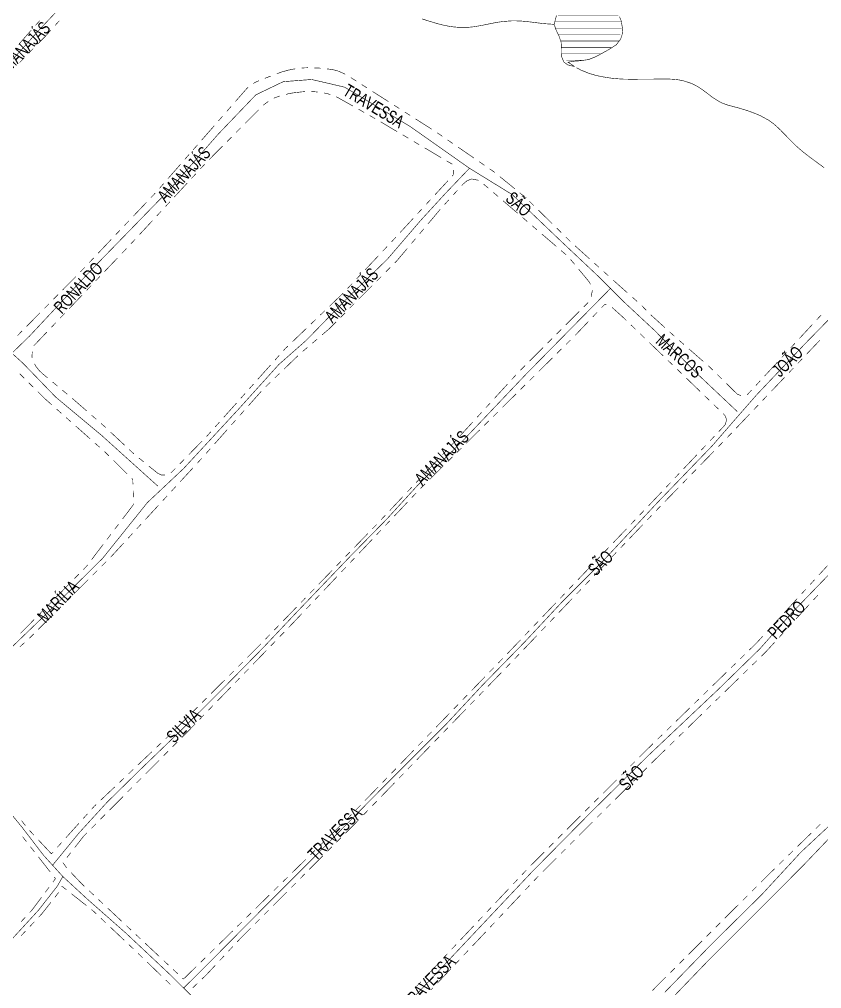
# Model space of a CAD drawing. Extents: x 204296 to 206006, y 4860262 to 4862155.
# Drawn here: x 204778.4 to 205029.4, y 4860893.6 to 4861196.7 of the extents above; entities that cross this region are included whole.
import ezdxf

# ---------------------------------------------------------------- set-up
doc = ezdxf.new("R2010")
doc.units = 0
doc.header["$LTSCALE"] = 1.5
doc.header["$MEASUREMENT"] = 0
doc.linetypes.add('TRACO_25', pattern=[8, 3, -1, 1, -1, 1, -1])
for name, color, linetype in [('HD-CURSO-PERENE', 170, 'CONTINUOUS'), ('HD-HACH-HIDROG', 160, 'CONTINUOUS'), ('HD-LAGOS-PERENE', 170, 'CONTINUOUS'), ('SV-EIXO-RUA-N-PAV', 6, 'CONTINUOUS'), ('SV-RUA-NAO-PAV-S-GUIA-C-GUIA', 7, 'CONTINUOUS'), ('SV-TXT-RUA-N-PAV-S-GUIA-C-GUIA', 7, 'CONTINUOUS')]:
    doc.layers.add(name, color=color, linetype=linetype)
doc.styles.add('ARIAL', font='ARIAL.TTF')

# ---------------------------------------------------------------- blocks, each defined once
blk = doc.blocks.new('*X4')
at = {"layer": 'HD-HACH-HIDROG', "const_width": 0.13}
for points in [[(204955.755113, 4861207.924102), (204961.130431, 4861207.924156)], [(204951.359964, 4861203.923992), (204963.597731, 4861203.924115)], [(204953.355047, 4861205.924044999), (204962.734165, 4861205.924139)], [(204949.567005, 4861201.923942), (204964.284359, 4861201.924089)], [(204946.928539, 4861197.923849), (204965.810386, 4861197.924037999)], [(204947.819384, 4861199.923891), (204964.991341, 4861199.924063)], [(204946.037694, 4861195.923807), (204966.629431, 4861195.924013)], [(204946.183015, 4861193.923776), (204966.79523, 4861193.923982)], [(204947.018028, 4861191.923751), (204966.452152, 4861191.923944999)], [(204947.747515, 4861189.923725), (204966.109073, 4861189.923908999)], [(204947.861743, 4861187.923693), (204963.445907, 4861187.923849)], [(204947.975971, 4861185.923662), (204960.237828, 4861185.923784)], [(204949.471428, 4861183.923644001), (204954.85528, 4861183.923697)]]:
    blk.add_lwpolyline(points, dxfattribs=at)

msp = doc.modelspace()

# ---------------------------------------------------------------- linework, layer by layer
at = {"layer": 'HD-CURSO-PERENE', "const_width": 0.18, "flags": 128}
for points in [[(204945.681692, 4861195.124545), (204942.704179, 4861195.3275), (204941.211417, 4861195.496348), (204939.716698, 4861195.684109), (204938.220557, 4861195.871281), (204936.386306, 4861196.071223999), (204934.888921, 4861196.187105999), (204932.658549, 4861196.236094), (204929.670419, 4861196.012698), (204928.182173, 4861195.798541), (204926.700031, 4861195.535464), (204924.505503, 4861195.086868), (204923.036036, 4861194.78393), (204920.569591, 4861194.369256), (204919.074588, 4861194.220117), (204917.570285, 4861194.156023), (204916.063377, 4861194.176925), (204914.56056, 4861194.282773), (204913.06853, 4861194.473518), (204911.394517, 4861194.789984), (204909.93613, 4861195.141386), (204908.48929, 4861195.542464), (204905.840298, 4861196.357607), (204904.415597, 4861196.832358999)], [(205030.172789, 4861150.293608001), (205027.753474, 4861152.064241), (205026.379973, 4861153.080612999), (205025.179177, 4861153.982752), (205023.991399, 4861154.902826999), (205022.82702, 4861155.85005), (205021.375274, 4861157.127983), (205019.250936, 4861159.238972), (205018.213036, 4861160.324736), (205016.484138, 4861162.091809), (205015.389099, 4861163.126687001), (205014.246459, 4861164.100399), (205012.890646, 4861165.090516999), (205010.265648, 4861166.538326), (205008.88329, 4861167.138142), (205006.238499, 4861168.11525), (205003.371108, 4861168.991912), (205001.268311, 4861169.535464), (204999.81334, 4861169.935706), (204997.766225, 4861170.710463), (204995.239098, 4861172.291824), (204994.03739, 4861173.21276), (204992.090525, 4861174.684316), (204990.839587, 4861175.522076), (204988.82024, 4861176.600926001), (204985.965574, 4861177.519643), (204984.477145, 4861177.788507), (204982.973576, 4861177.949945), (204981.423124, 4861178.02235), (204978.42525, 4861178.011332), (204976.325288, 4861177.990625), (204973.324782, 4861177.981501), (204971.196408, 4861177.960588), (204969.695601, 4861177.948833), (204966.820816, 4861178.005066), (204963.832768, 4861178.259932), (204962.344652, 4861178.463181), (204960.292468, 4861178.82168), (204958.82543, 4861179.145743), (204956.776928, 4861179.727229), (204954.000873, 4861180.849004), (204952.675869, 4861181.570242)]]:
    msp.add_lwpolyline(points, dxfattribs=at)
at = {"layer": 'HD-LAGOS-PERENE', "const_width": 0.18, "flags": 128}
for points in [[(204952.112322, 4861181.923637), (204950.000562, 4861182.432061), (204948.751948, 4861183.307028), (204948.027755, 4861185.016969), (204947.972407, 4861187.97154), (204947.879246, 4861189.509015), (204947.146702, 4861191.648993), (204946.414613, 4861193.020991), (204945.681692, 4861195.124545), (204946.430299, 4861197.927075)], [(204966.135854, 4861197.538399), (204966.699369, 4861196.133108), (204967.134859, 4861193.4941), (204966.975437, 4861191.93996), (204966.498065, 4861190.499144), (204965.10479, 4861188.709218), (204962.537656, 4861187.082811), (204960.027851, 4861185.722683), (204958.687507, 4861185.000158), (204956.450494, 4861184.102231), (204953.583496, 4861183.716587001), (204952.046417, 4861183.608281), (204950.044017, 4861183.282993), (204952.112322, 4861181.923637)]]:
    msp.add_lwpolyline(points, dxfattribs=at)
at = {"layer": 'SV-EIXO-RUA-N-PAV', "const_width": 0.18, "flags": 128}
for points in [[(204776.403057, 4861268.651498), (204780.777472, 4861264.261059999), (204789.076059, 4861256.954488), (204796.330832, 4861250.538951), (204806.871557, 4861240.979521), (204813.677677, 4861233.781680999), (204815.440414, 4861231.529296), (204816.125922, 4861228.640366999), (204814.9018, 4861226.485912), (204812.943204, 4861223.694913), (204805.133303, 4861215.46881), (204794.50792, 4861203.913094), (204784.335404, 4861193.132259999), (204769.94089, 4861177.024114)], [(204821.692593, 4861050.729394999), (204804.213541, 4861066.494815), (204789.819028, 4861078.490243), (204779.537233, 4861089.114765001), (204771.997249, 4861095.969295), (204748.006394, 4861117.561065), (204731.212795, 4861131.955578), (204724.358264, 4861138.467382), (204700.710135, 4861162.115511), (204686.694856, 4861175.918045999), (204679.461092, 4861182.850465001), (204669.179296, 4861194.16044), (204664.168384, 4861199.159101), (204656.841142, 4861206.155868), (204643.817535, 4861219.522202), (204637.200346, 4861226.13939)], [(204705.857993, 4861019.766639), (204719.90282, 4861034.792613), (204739.780957, 4861053.985297), (204755.546377, 4861070.43617), (204767.884531, 4861083.459776999), (204775.424514, 4861091.685213), (204781.593592, 4861097.682926999), (204801.129003, 4861118.589244001), (204826.148038, 4861144.293733), (204840.542551, 4861160.744605), (204852.366616, 4861173.082758999), (204860.934779, 4861177.195478), (204869.845668, 4861177.880930999), (204880.127463, 4861175.481845), (204900.691054, 4861163.143691001), (204919.198285, 4861150.120083001), (204932.564619, 4861141.894647), (204947.644586, 4861127.500134), (204959.297287, 4861116.532885), (204967.179997, 4861108.650176), (204977.119065, 4861099.39656), (204990.999489, 4861085.344773), (205002.994917, 4861074.034798)], [(204919.198285, 4861150.120083001), (204911.658302, 4861142.237374), (204904.118319, 4861134.011937), (204893.493797, 4861121.673783001), (204881.498369, 4861110.021082), (204868.132035, 4861096.312021), (204859.563873, 4861088.772038), (204846.882992, 4861074.720251), (204829.746666, 4861056.21302), (204818.436691, 4861045.588498), (204804.384905, 4861028.109446), (204788.962212, 4861012.858116), (204770.45498, 4860995.036338), (204752.633202, 4860977.557286), (204750.227219, 4860975.04194), (204745.093218, 4860969.674576), (204735.15415, 4860960.078233999), (204719.046004, 4860944.655541), (204703.451947, 4860929.061485), (204689.742887, 4860914.666971), (204676.033827, 4860901.643364)], [(204788.761975, 4860932.179197), (204797.009218, 4860942.247622), (204805.821176, 4860951.879297), (204817.092285, 4860962.945477), (204827.748606, 4860973.191939), (204840.659149, 4860986.000018), (204854.594338, 4861000.140136), (204865.250659, 4861011.411245), (204881.952394, 4861028.830231), (204893.223502, 4861040.30627), (204903.265036, 4861051.269985), (204916.995296, 4861064.795315), (204936.873433, 4861085.698098999), (204949.681512, 4861098.711107), (204963.411772, 4861112.646296)], [(204829.767176, 4860893.777980001), (204835.460317, 4860899.392051), (204854.286944, 4860918.373364), (204870.066497, 4860934.152916), (204892.403785, 4860956.797599), (204912.076994, 4860976.470807), (204923.348103, 4860988.561633), (204936.668504, 4861002.189429), (204948.144542, 4861014.485184), (204961.15755, 4861027.498191), (204977.961749, 4861045.531966001), (204995.175806, 4861063.360811), (205001.938471, 4861071.148122001), (205009.110995, 4861079.345292), (205024.27576, 4861095.329774), (205034.009899, 4861105.268843), (205039.952848, 4861112.031508001)], [(205073.356316, 4861070.123476001), (205058.396481, 4861055.778427999), (205053.888037, 4861050.860126), (205046.305655, 4861042.048168), (205038.518343, 4861031.801705999), (205032.370465, 4861023.809465), (205019.869781, 4861010.898922), (205010.033177, 4860999.832742), (204997.122634, 4860987.229593), (204974.990274, 4860966.326808999), (204957.263894, 4860948.805358), (204938.615332, 4860929.951867), (204904.597076, 4860893.884318), (204881.542535, 4860869.395272), (204868.459529, 4860856.752566)], [(205112.805197, 4861032.621423), (205097.640433, 4861016.739406), (205090.262979, 4861007.722518), (205079.401729, 4860995.631692), (205072.024276, 4860986.819735), (205049.277129, 4860962.023294999), (205042.924322, 4860955.670488), (205034.932081, 4860947.473318), (205022.94372, 4860936.304674), (205010.647965, 4860922.984272), (204995.073341, 4860907.614578), (204980.318435, 4860892.449813)], [(204769.753627, 4860955.568023), (204779.180373, 4860944.091985), (204785.943038, 4860935.280026999), (204788.761975, 4860932.179197), (204791.979642, 4860928.639762999), (204799.673298, 4860921.549767), (204811.764124, 4860910.893446), (204825.084526, 4860898.392762001), (204829.767176, 4860893.777980001), (204839.018531, 4860884.526625)], [(204721.08293, 4860856.894588), (204731.534322, 4860866.731192), (204744.854723, 4860879.026947), (204761.249063, 4860894.191712), (204775.184253, 4860908.126901), (204784.406069, 4860918.168435), (204790.246553, 4860925.648352), (204791.979642, 4860928.639762999)]]:
    msp.add_lwpolyline(points, dxfattribs=at)
at = {"layer": 'SV-RUA-NAO-PAV-S-GUIA-C-GUIA', "linetype": 'TRACO_25', "const_width": 0.18, "flags": 128}
for points in [[(204784.762998, 4861196.282295), (204783.425009, 4861194.79576)], [(204790.881763, 4861196.258959), (204789.544386, 4861194.771873999)], [(204782.089728, 4861193.306819), (204778.132817, 4861188.796514)], [(204786.869632, 4861191.797704), (204786.586213, 4861191.482558999)], [(204788.207009, 4861193.284789), (204786.869632, 4861191.797704)], [(204786.586213, 4861191.482558999), (204784.082103, 4861188.929455)], [(204782.681656, 4861187.501608), (204781.281209, 4861186.073761)], [(204779.880762, 4861184.645912999), (204778.480315, 4861183.218066)], [(204858.924603, 4861179.66903), (204859.864339, 4861180.010929)], [(204859.864339, 4861180.010929), (204860.430493, 4861180.216909)], [(204860.430493, 4861180.216909), (204861.774896, 4861180.598615)], [(204861.774896, 4861180.598615), (204862.305567, 4861180.749283)], [(204862.305567, 4861180.749283), (204863.720491, 4861181.058672)], [(204863.720491, 4861181.058672), (204863.776125, 4861181.070836)], [(204863.776125, 4861181.070836), (204864.706759, 4861181.223371)], [(204866.690737, 4861181.471465), (204866.760441, 4861181.479123)], [(204866.760441, 4861181.479123), (204868.688778, 4861181.556209)], [(204870.687094, 4861181.511326), (204871.686238, 4861181.469973001)], [(204871.686238, 4861181.469973001), (204872.146246, 4861181.450936)], [(204872.146246, 4861181.450936), (204872.683098, 4861181.396562001)], [(204874.672918, 4861181.195028), (204875.117076, 4861181.150043)], [(204875.117076, 4861181.150043), (204875.663358, 4861181.060513)], [(204875.663358, 4861181.060513), (204876.627102, 4861180.902564)], [(204876.627102, 4861180.902564), (204877.620339, 4861180.655936)], [(204877.620339, 4861180.655936), (204878.096918, 4861180.537599)], [(204878.096918, 4861180.537599), (204880.386204, 4861179.510957)], [(204851.563011, 4861176.587843), (204852.071074, 4861176.956432)], [(204852.071074, 4861176.956432), (204853.328976, 4861177.505008999)], [(204855.190329, 4861178.236369), (204856.122241, 4861178.599055001)], [(204856.122241, 4861178.599055001), (204856.235581, 4861178.643165)], [(204856.235581, 4861178.643165), (204857.051735, 4861178.967882)], [(204882.088685, 4861178.465901), (204883.774977, 4861177.390532)], [(204845.941101, 4861170.954812001), (204849.234155, 4861174.717231)], [(204849.234155, 4861174.717231), (204849.668322, 4861175.213281)], [(204849.668322, 4861175.213281), (204849.944161, 4861175.413397)], [(204862.36897, 4861173.376236), (204863.736162, 4861173.642242)], [(204863.736162, 4861173.642242), (204863.846629, 4861173.663733999)], [(204863.846629, 4861173.663733999), (204866.713569, 4861174.007377)], [(204866.713569, 4861174.007377), (204866.817127, 4861174.019789)], [(204866.817127, 4861174.019789), (204867.711893, 4861174.060696)], [(204869.710957, 4861174.059162), (204870.710738, 4861174.038249)], [(204870.710738, 4861174.038249), (204870.908195, 4861174.034123001)], [(204870.908195, 4861174.034123001), (204871.707019, 4861173.957404)], [(204873.686713, 4861173.680674), (204873.933211, 4861173.640026)], [(204873.933211, 4861173.640026), (204874.66136, 4861173.459586)], [(204885.461269, 4861176.315162), (204887.147561, 4861175.239793)], [(204888.833853, 4861174.164423999), (204893.892729, 4861170.938315)], [(204854.741281, 4861169.91603), (204856.261762, 4861171.000698)], [(204857.977519, 4861172.00897), (204858.564327, 4861172.270303)], [(204858.564327, 4861172.270303), (204859.84909, 4861172.709101)], [(204861.781224, 4861173.223885), (204862.36897, 4861173.376236)], [(204874.66136, 4861173.459586), (204875.40395, 4861173.275568)], [(204875.40395, 4861173.275568), (204875.625805, 4861173.198226999)], [(204877.482767, 4861172.463507), (204878.335373, 4861172.053049)], [(204878.335373, 4861172.053049), (204878.335473, 4861172.053149)], [(204878.335373, 4861172.053049), (204882.736255, 4861169.568883999)], [(204843.306658, 4861167.944877), (204844.623879, 4861169.449844999)], [(204849.00771, 4861164.148865), (204853.237939, 4861168.40388)], [(204854.648016, 4861169.822219), (204854.741281, 4861169.91603)], [(204884.477938, 4861168.585756), (204886.219621, 4861167.602629)], [(204895.579021, 4861169.862946), (204897.265313, 4861168.787577)], [(204898.951605, 4861167.712207), (204900.637897, 4861166.636837999)], [(204840.672215, 4861164.934942), (204841.989436, 4861166.43991)], [(204887.961304, 4861166.619501), (204889.702987, 4861165.636374)], [(204891.428867, 4861164.625896), (204896.593486, 4861161.571929)], [(204902.324189, 4861165.561469), (204907.383065, 4861162.335361)], [(204835.403329, 4861158.915072001), (204839.354993, 4861163.429974)], [(204846.187557, 4861161.312187999), (204847.597633, 4861162.730526)], [(204843.367404, 4861158.475511), (204844.77748, 4861159.893848999)], [(204898.315025, 4861160.553939), (204900.036564, 4861159.53595)], [(204901.758104, 4861158.517961), (204903.479643, 4861157.499972)], [(204909.061247, 4861161.247748001), (204910.70917, 4861160.114456)], [(204912.357093, 4861158.981164), (204914.005016, 4861157.847873)], [(204832.768886, 4861155.905136), (204834.086107, 4861157.410104)], [(204837.727098, 4861152.802155999), (204841.957327, 4861157.057172)], [(204905.201183, 4861156.481983), (204910.365801, 4861153.428015)], [(204915.652939, 4861156.714581), (204920.596708, 4861153.314706)], [(204830.134443, 4861152.895201), (204831.451664, 4861154.400169)], [(204912.08734, 4861152.410026), (204913.80888, 4861151.392037001)], [(204824.865556, 4861146.875330999), (204828.817221, 4861151.390234)], [(204834.975717, 4861149.899476999), (204836.334916, 4861151.366644001)], [(204914.141742, 4861149.545867), (204914.18046, 4861148.546616999)], [(204922.244631, 4861152.181415), (204923.892554, 4861151.048123)], [(204925.540477, 4861149.914832), (204926.364438, 4861149.348186)], [(204926.364438, 4861149.348186), (204926.826289, 4861149.030567)], [(204832.257319, 4861146.965144), (204833.616518, 4861148.432311)], [(204913.91547, 4861147.792415), (204913.811125, 4861147.679388)], [(204914.194955, 4861148.172529), (204913.91547, 4861147.792415)], [(204914.18046, 4861148.546616999), (204914.194955, 4861148.172529)], [(204918.394521, 4861146.178034999), (204919.123202, 4861146.482551)], [(204919.123202, 4861146.482551), (204919.832481, 4861146.778961)], [(204919.832481, 4861146.778961), (204922.024481, 4861146.362148)], [(204926.826289, 4861149.030567), (204927.167495, 4861148.753589)], [(204928.720282, 4861147.493092), (204933.378645, 4861143.711604)], [(204822.231113, 4861143.865396), (204823.548335, 4861145.370363)], [(204826.820522, 4861141.096478), (204830.898119, 4861145.497978)], [(204912.454478, 4861146.209861), (204908.384536, 4861141.801282)], [(204914.078266, 4861141.7281), (204915.420809, 4861143.210523)], [(204916.763352, 4861144.692946), (204917.202372, 4861145.177708)], [(204917.202372, 4861145.177708), (204918.23346, 4861146.042889)], [(204918.23346, 4861146.042889), (204918.394521, 4861146.178034999)], [(204923.611641, 4861145.177480999), (204925.130583, 4861143.876398)], [(204819.525973, 4861140.919947), (204820.903816, 4861142.369619001)], [(204907.027888, 4861140.331755999), (204905.671241, 4861138.862229)], [(204911.39318, 4861138.763254), (204912.735723, 4861140.245677)], [(204926.649525, 4861142.575316001), (204928.168467, 4861141.274234)], [(204934.931433, 4861142.451108), (204936.484221, 4861141.190612)], [(204814.014601, 4861135.121258999), (204818.14813, 4861139.470275)], [(204824.102123, 4861138.162145), (204825.461323, 4861139.629311)], [(204904.314594, 4861137.392703), (204902.957946, 4861135.923176)], [(204906.190091, 4861132.687479001), (204910.059781, 4861137.272836)], [(204929.687409, 4861139.973151), (204934.244235, 4861136.069904)], [(204937.931948, 4861139.812469999), (204939.359349, 4861138.411569)], [(204821.383725, 4861135.227812001), (204822.742924, 4861136.694978)], [(204901.601299, 4861134.45365), (204897.531357, 4861130.04507)], [(204935.763177, 4861134.768822), (204937.282119, 4861133.46774)], [(204940.786751, 4861137.010668), (204945.068957, 4861132.807964)], [(204811.258915, 4861132.221915), (204812.636758, 4861133.671587001)], [(204815.946928, 4861129.359146), (204820.024526, 4861133.760644999)], [(204903.610297, 4861129.630574), (204904.900194, 4861131.159027)], [(204938.801061, 4861132.166657), (204940.320003, 4861130.865575)], [(204946.496358, 4861131.407063), (204947.92376, 4861130.006162)], [(204808.503229, 4861129.322571), (204809.881072, 4861130.772243)], [(204896.17471, 4861128.575544001), (204895.496386, 4861127.840781)], [(204901.030503, 4861126.57367), (204902.3204, 4861128.102122)], [(204941.838945, 4861129.564493), (204946.395771, 4861125.661246)], [(204949.351162, 4861128.605261), (204950.778564, 4861127.20436)], [(204802.991857, 4861123.523883999), (204807.125386, 4861127.872899)], [(204813.22853, 4861126.424813), (204814.587729, 4861127.891979001)], [(204893.444435, 4861125.652343), (204892.071467, 4861124.198054)], [(204894.872792, 4861127.165301), (204894.817404, 4861127.106632)], [(204895.496386, 4861127.840781), (204894.872792, 4861127.165301)], [(204896.440666, 4861121.134981), (204899.740607, 4861125.045218)], [(204952.254752, 4861125.855385), (204956.716065, 4861121.843317)], [(204800.236171, 4861120.62454), (204801.614014, 4861122.074212001)], [(204804.94768, 4861117.739933999), (204809.088976, 4861122.081555001)], [(204810.469408, 4861123.528762001), (204811.84984, 4861124.975969)], [(204890.698498, 4861122.743764), (204886.579592, 4861118.380897)], [(204947.914713, 4861124.360164), (204949.433655, 4861123.059080999)], [(204797.480485, 4861117.725196), (204798.858328, 4861119.174868)], [(204892.995438, 4861117.674052), (204894.406432, 4861119.091476999)], [(204895.817427, 4861120.508901999), (204896.440666, 4861121.134981)], [(204950.822296, 4861121.629868), (204952.097692, 4861120.089295)], [(204958.203169, 4861120.505961), (204959.690273, 4861119.168605001)], [(204795.387931, 4861115.575701999), (204795.992963, 4861116.186985)], [(204795.992963, 4861116.186985), (204796.091394, 4861116.286433999)], [(204802.877032, 4861115.569124), (204803.37399, 4861116.090121)], [(204803.37399, 4861116.090121), (204803.567248, 4861116.292728)], [(204885.206623, 4861116.926608), (204883.833655, 4861115.472318)], [(204890.283325, 4861114.949579), (204891.584443, 4861116.256627)], [(204953.373088, 4861118.548722), (204956.561578, 4861114.697290001)], [(204961.177377, 4861117.831249), (204962.664481, 4861116.493893)], [(204791.870617, 4861112.022042), (204795.387931, 4861115.575701999)], [(204799.425952, 4861111.951107), (204800.806384, 4861113.398314)], [(204802.186816, 4861114.845521), (204802.877032, 4861115.569124)], [(204882.460686, 4861114.018029), (204881.087718, 4861112.56374)], [(204884.529469, 4861109.169501), (204888.762453, 4861113.421777)], [(204890.173448, 4861114.839202), (204890.283325, 4861114.949579)], [(204956.561578, 4861114.697290001), (204956.599786, 4861114.651138)], [(204956.599786, 4861114.651138), (204957.058816, 4861113.830741)], [(204964.151585, 4861115.156537), (204964.895137, 4861114.487859)], [(204964.895137, 4861114.487859), (204965.399258, 4861114.034502)], [(204965.399258, 4861114.034502), (204965.467868, 4861113.962905)], [(204965.467868, 4861113.962905), (204968.627845, 4861111.161659)], [(204789.056765, 4861109.179114), (204790.463691, 4861110.600578)], [(204793.904225, 4861106.162279001), (204798.045521, 4861110.5039)], [(204879.605425, 4861110.993651), (204875.38691, 4861106.954039)], [(204879.714749, 4861111.10945), (204879.605425, 4861110.993651)], [(204957.6243, 4861111.814758999), (204957.289896, 4861109.960172)], [(204957.602856, 4861111.928257), (204957.6243, 4861111.814758999)], [(204786.242914, 4861106.336186), (204787.649839, 4861107.75765)], [(204881.707479, 4861106.334651), (204883.118474, 4861107.752076)], [(204955.96228, 4861107.756612999), (204954.974196, 4861106.770039)], [(204956.359017, 4861108.211652), (204955.96228, 4861107.756612999)], [(204960.534638, 4861106.535073), (204961.224653, 4861107.258868)], [(204961.224653, 4861107.258868), (204961.412392, 4861107.455797)], [(204961.412392, 4861107.455797), (204962.139092, 4861107.413658001)], [(204970.124455, 4861109.834949), (204971.621065, 4861108.508239)], [(204973.106668, 4861107.170137), (204974.484167, 4861105.720137999)], [(204780.61521, 4861100.650330001), (204784.835988, 4861104.914722)], [(204791.143361, 4861103.267865), (204792.523793, 4861104.715072)], [(204873.942398, 4861105.570787), (204872.497887, 4861104.187535)], [(204878.88549, 4861103.499801001), (204880.296485, 4861104.917226)], [(204953.558902, 4861105.356908), (204949.313017, 4861101.117513)], [(204957.774577, 4861103.639894), (204959.154607, 4861105.087483)], [(204963.845409, 4861106.58243), (204966.819303, 4861103.907368)], [(204966.819303, 4861103.907368), (204967.043898, 4861103.705341)], [(204975.902422, 4861104.311899), (204980.351636, 4861100.286419)], [(205027.852088, 4861102.740744), (205029.211758, 4861104.207474)], [(204788.382497, 4861100.373451999), (204789.762929, 4861101.820658999)], [(204871.053375, 4861102.804283001), (204869.608863, 4861101.421032)], [(204875.369419, 4861099.967707), (204877.474495, 4861102.082376)], [(204952.257514, 4861097.852744999), (204956.394546, 4861102.192304)], [(204967.043898, 4861103.705341), (204968.269205, 4861102.529958)], [(204969.712516, 4861101.145454), (204971.155828, 4861099.76095)], [(205022.413409, 4861096.873822), (205026.492419, 4861101.274013)], [(204777.801359, 4861097.807402), (204779.208284, 4861099.228866001)], [(204782.86077, 4861094.584624), (204787.002066, 4861098.926244999)], [(204868.164351, 4861100.03778), (204863.830815, 4861095.888024)], [(204873.076252, 4861098.008438), (204875.357116, 4861099.957196)], [(204875.357116, 4861099.957196), (204875.369419, 4861099.967707)], [(204947.897723, 4861099.704380999), (204946.482428, 4861098.29125)], [(204952.254362, 4861097.849626), (204952.257514, 4861097.852744999)], [(204972.599139, 4861098.376445), (204974.04245, 4861096.991941)], [(204981.834708, 4861098.944592), (204982.576244, 4861098.273679)], [(204982.576244, 4861098.273679), (204983.123711, 4861097.778351001)], [(204983.123711, 4861097.778351001), (204983.320781, 4861097.606141)], [(204870.035099, 4861095.410094), (204871.555675, 4861096.709266)], [(204945.067133, 4861096.878118), (204943.651839, 4861095.464987)], [(204949.411239, 4861095.035971), (204950.832801, 4861096.442799)], [(204975.485762, 4861095.607436), (204979.815695, 4861091.453923)], [(204984.826791, 4861096.290111), (204986.332801, 4861094.974080999)], [(205019.69407, 4861093.940361), (205021.053739, 4861095.407091999)], [(205028.834523, 4861096.353547), (205024.698448, 4861092.006952)], [(204782.315562, 4861091.007278), (204782.407642, 4861092.77589)], [(204861.531014, 4861093.685755), (204860.986722, 4861093.078063)], [(204861.664048, 4861093.813147), (204861.531014, 4861093.685755)], [(204862.386304, 4861094.504773), (204861.664048, 4861093.813147)], [(204866.993946, 4861092.811751001), (204868.514522, 4861094.110923001)], [(204942.236544, 4861094.051855001), (204937.99066, 4861089.81246)], [(204946.568116, 4861092.222317), (204947.989678, 4861093.629144)], [(204987.838811, 4861093.658051999), (204992.35684, 4861089.709962)], [(205016.97473, 4861091.0069), (205018.3344, 4861092.473631)], [(204782.386473, 4861090.789542), (204782.315562, 4861091.007278)], [(204783.553065, 4861088.173375), (204783.127865, 4861088.940953)], [(204859.652359, 4861091.588273), (204858.317995, 4861090.098483)], [(204861.181617, 4861087.317372), (204865.504965, 4861091.47774)], [(204940.881871, 4861086.595007), (204945.146555, 4861090.815489)], [(204981.259007, 4861090.069419), (204982.702318, 4861088.684914)], [(205011.536051, 4861085.139979), (205015.61506, 4861089.54017)], [(205023.319756, 4861090.558088), (205021.941065, 4861089.109223001)], [(204778.466648, 4861085.889092), (204779.885308, 4861084.479339)], [(204783.628559, 4861088.076877), (204783.553065, 4861088.173375)], [(204784.529279, 4861086.925562), (204783.628559, 4861088.076877)], [(204784.918057, 4861086.553374), (204784.529279, 4861086.925562)], [(204785.641984, 4861085.86034), (204784.918057, 4861086.553374)], [(204786.410634, 4861085.224086), (204785.641984, 4861085.86034)], [(204856.983632, 4861088.608693), (204852.980543, 4861084.139322001)], [(204858.299384, 4861084.543794001), (204859.740501, 4861085.930583)], [(204936.575365, 4861088.399329), (204935.160071, 4861086.986197)], [(204984.145629, 4861087.30041), (204984.867285, 4861086.608158)], [(204984.867285, 4861086.608158), (204985.47, 4861086.03)], [(204985.47, 4861086.03), (204985.588581, 4861085.915532)], [(204993.86285, 4861088.393932), (204994.355507, 4861087.963423001)], [(204994.355507, 4861087.963423001), (204995.31554, 4861087.02036)], [(205020.562373, 4861087.660358001), (205019.183681, 4861086.211493)], [(204781.303967, 4861083.069585), (204782.722627, 4861081.659832)], [(204787.180965, 4861084.58644), (204786.410634, 4861085.224086)], [(204790.262286, 4861082.03586), (204788.721625, 4861083.31115)], [(204851.646179, 4861082.649532), (204850.311816, 4861081.159742)], [(204855.417152, 4861081.770215), (204856.858268, 4861083.157004)], [(204931.072824, 4861082.594733), (204927.016669, 4861078.173466001)], [(204933.776927, 4861085.542245), (204932.424876, 4861084.068489)], [(204938.038748, 4861083.781353), (204939.460309, 4861085.188180001)], [(204987.027526, 4861084.52649), (204991.344363, 4861080.359366001)], [(204996.742307, 4861085.618813), (204998.169074, 4861084.217265001)], [(204999.595842, 4861082.815718), (205002.449376, 4861080.012623)], [(205008.816711, 4861082.206518), (205010.176381, 4861083.673248)], [(205017.804989, 4861084.762629), (205013.668914, 4861080.416034)], [(204784.141287, 4861080.250079), (204785.559947, 4861078.840326)], [(204793.343607, 4861079.485279), (204791.802946, 4861080.76057)], [(204848.977453, 4861079.669952), (204847.64309, 4861078.180161)], [(204850.037761, 4861075.852936), (204854.023753, 4861080.337561)], [(204935.195625, 4861080.967698), (204936.617186, 4861082.374526001)], [(205002.449376, 4861080.012623), (205003.022649, 4861079.449484)], [(205006.335504, 4861079.52994), (205007.457042, 4861080.739788)], [(204785.559947, 4861078.840326), (204786.253464, 4861078.151163)], [(204786.253464, 4861078.151163), (204788.516257, 4861076.147661)], [(204799.406041, 4861074.266047), (204794.879587, 4861078.204473999)], [(204846.308727, 4861076.690371), (204842.305637, 4861072.221001)], [(204925.664618, 4861076.69971), (204924.312566, 4861075.225954)], [(204929.509379, 4861075.340389), (204933.774064, 4861079.560870999)], [(204992.783308, 4861078.970323999), (204994.222254, 4861077.581283)], [(205003.022649, 4861079.449484), (205004.144287, 4861079.03318)], [(205006.065109, 4861079.312076), (205006.096333, 4861079.320432)], [(205006.096333, 4861079.320432), (205006.335504, 4861079.52994)], [(205012.290223, 4861078.967169), (205010.911531, 4861077.518305)], [(204790.013659, 4861074.821844), (204791.51106, 4861073.496028)], [(204847.380433, 4861072.863186), (204848.709097, 4861074.358061)], [(204922.960514, 4861073.752198), (204921.608463, 4861072.278442)], [(204926.666256, 4861072.526734), (204928.087818, 4861073.933562)], [(204995.661199, 4861076.192242), (204997.100145, 4861074.8032)], [(205009.532839, 4861076.06944), (205008.154147, 4861074.620575)], [(204793.008462, 4861072.170212001), (204794.505863, 4861070.844396)], [(204802.423677, 4861071.640428), (204800.914859, 4861072.953237)], [(204840.971274, 4861070.73121), (204839.636911, 4861069.24142)], [(204844.723104, 4861069.873436), (204846.051769, 4861071.368311)], [(204920.256411, 4861070.804686), (204916.200256, 4861066.383419001)], [(204923.823134, 4861069.71308), (204925.244695, 4861071.119907)], [(204998.53909, 4861073.414159), (204999.13002, 4861072.843723)], [(204999.13002, 4861072.843723), (204999.498202, 4861071.913969)], [(204999.6825, 4861071.448571), (204999.223547, 4861070.021098)], [(204999.498202, 4861071.913969), (204999.6825, 4861071.448571)], [(205006.775456, 4861073.171709999), (205002.639381, 4861068.825116)], [(204796.001255, 4861069.516313), (204800.487166, 4861065.531768)], [(204805.07672, 4861069.332039), (204803.932495, 4861070.327619)], [(204805.429812, 4861069.002056), (204805.07672, 4861069.332039)], [(204811.274702, 4861063.539707), (204806.891034, 4861067.636469)], [(204838.302547, 4861067.751630001), (204837.635366, 4861067.006735)], [(204839.408448, 4861063.893935), (204843.39444, 4861068.378561)], [(204918.136888, 4861064.08577), (204922.401572, 4861068.306252)], [(204998.784745, 4861069.439965), (204997.223616, 4861067.791237)], [(204999.21688, 4861070.000362), (204998.784745, 4861069.439965)], [(204999.223547, 4861070.021098), (204999.21688, 4861070.000362)], [(204835.562131, 4861064.839109), (204831.369609, 4861060.546935)], [(204837.148776, 4861066.463467), (204836.959638, 4861066.269834)], [(204837.635366, 4861067.006735), (204837.148776, 4861066.463467)], [(204914.494774, 4861064.524418), (204913.480783, 4861063.450209999)], [(204914.848205, 4861064.909663), (204914.494774, 4861064.524418)], [(204995.848509, 4861066.338969001), (204994.473403, 4861064.886701999)], [(204998.474227, 4861064.506516), (204997.078735, 4861063.073826)], [(205000.889466, 4861066.986133999), (204999.86972, 4861065.939205999)], [(205001.260689, 4861067.376251), (205000.889466, 4861066.986133999)], [(204801.98247, 4861064.203586), (204803.477773, 4861062.875404)], [(204804.973077, 4861061.547222001), (204805.338583, 4861061.222566999)], [(204814.197147, 4861060.808532), (204812.735924, 4861062.174119)], [(204836.751119, 4861060.904185), (204838.079784, 4861062.39906)], [(204912.107922, 4861061.995819001), (204910.735061, 4861060.541429)], [(204915.293765, 4861061.272116001), (204916.715326, 4861062.678943)], [(204995.683242, 4861061.641136), (204991.496765, 4861057.343066)], [(204993.098296, 4861063.434433999), (204991.723189, 4861061.982166001)], [(204805.338583, 4861061.222566999), (204806.413603, 4861060.160569)], [(204807.836407, 4861058.754998), (204812.10482, 4861054.538287001)], [(204817.298021, 4861058.282262), (204815.744516, 4861059.541873001)], [(204829.972102, 4861059.11621), (204828.574594, 4861057.685485)], [(204834.07315, 4861057.933119999), (204834.750998, 4861058.668323)], [(204834.750998, 4861058.668323), (204835.10834, 4861059.0559)], [(204835.10834, 4861059.0559), (204835.422455, 4861059.40931)], [(204909.3622, 4861059.087038), (204905.243616, 4861054.723866001)], [(204912.450642, 4861058.458461), (204913.872204, 4861059.865289)], [(204990.348082, 4861060.529899), (204986.222762, 4861056.173095)], [(204821.707139, 4861054.707266999), (204818.851527, 4861057.022651)], [(204826.478333, 4861055.539398001), (204825.859171, 4861054.905519)], [(204827.177087, 4861056.25476), (204826.478333, 4861055.539398001)], [(204828.650369, 4861052.051502), (204832.717455, 4861056.462716)], [(204906.764396, 4861052.831152), (204911.029081, 4861057.051634)], [(204990.101272, 4861055.910376), (204988.70578, 4861054.477686)], [(204813.527624, 4861053.132716999), (204813.855497, 4861052.808816001)], [(204813.855497, 4861052.808816001), (204813.906994, 4861051.27056)], [(204822.000545, 4861054.570649), (204821.707139, 4861054.707266999)], [(204822.798481, 4861054.199108999), (204822.000545, 4861054.570649)], [(204822.918284, 4861054.198507), (204822.798481, 4861054.199108999)], [(204823.918271, 4861054.193324), (204822.918284, 4861054.198507)], [(204825.859171, 4861054.905519), (204825.757864, 4861054.853451001)], [(204903.870755, 4861053.269475), (204902.497894, 4861051.815084999)], [(204984.847655, 4861054.720828), (204983.472549, 4861053.26856)], [(204987.310287, 4861053.044996), (204985.914795, 4861051.612306)], [(204813.973911, 4861049.27168), (204814.040829, 4861047.272799)], [(204825.938978, 4861049.110692), (204827.294673, 4861050.581097)], [(204901.125033, 4861050.360694), (204899.752171, 4861048.906303)], [(204903.921273, 4861050.017497), (204905.342835, 4861051.424325)], [(204984.519302, 4861050.179616001), (204980.332825, 4861045.881546)], [(204982.097442, 4861051.816292), (204980.722335, 4861050.364025)], [(204823.227587, 4861046.169883), (204824.583282, 4861047.640288)], [(204898.37931, 4861047.451913), (204894.260727, 4861043.088741001)], [(204901.151341, 4861047.132208), (204902.527312, 4861048.583656)], [(204976.915856, 4861046.343954), (204975.214039, 4861044.562438)], [(204977.284568, 4861046.733356), (204976.915856, 4861046.343954)], [(204979.347228, 4861048.911757), (204977.284568, 4861046.733356)], [(204814.116927, 4861044.99969), (204810.648803, 4861040.443946)], [(204814.107746, 4861045.273919), (204814.116927, 4861044.99969)], [(204817.804805, 4861040.288264), (204821.871891, 4861044.699477999)], [(204895.647457, 4861041.326412001), (204899.77537, 4861045.680759)], [(204978.909797, 4861044.420587), (204977.555562, 4861043.00293)], [(204978.937332, 4861044.448856), (204978.909797, 4861044.420587)], [(204892.887866, 4861041.63435), (204891.515004, 4861040.179959)], [(204971.069557, 4861040.223859), (204969.688062, 4861038.777666001)], [(204973.832545, 4861043.116245), (204972.451051, 4861041.670051999)], [(204976.174067, 4861041.556737), (204974.792573, 4861040.110544)], [(204809.437362, 4861038.852591), (204808.225921, 4861037.261236)], [(204815.093414, 4861037.347455001), (204816.449109, 4861038.81786)], [(204890.141073, 4861038.726592), (204888.748944, 4861037.290634)], [(204892.895515, 4861038.423515), (204894.271486, 4861039.874962999)], [(204968.306568, 4861037.331474), (204964.162085, 4861032.992895)], [(204973.411079, 4861038.664351), (204969.266596, 4861034.325773001)], [(204807.01448, 4861035.669881), (204805.803038, 4861034.078526)], [(204812.382023, 4861034.406646), (204813.737719, 4861035.877051)], [(205111.698658, 4861034.245656), (205114.85346, 4861032.141729), (205101.867753, 4861017.230723999), (205076.296491, 4860987.458579), (205051.170776, 4860960.939973), (205023.447225, 4860931.91972), (204993.174129, 4860901.599181), (204963.402181, 4860870.677711), (204943.52014, 4860850.563991), (204912.897065, 4860820.093446), (204888.619365, 4860795.276397), (204861.892031, 4860769.259130999), (204846.257664, 4860752.397137), (204839.66584, 4860744.190816), (204853.344609, 4860729.567451), (204876.840368, 4860706.980233001), (204896.89, 4860728.49), (204961.57, 4860797.57), (205016.45, 4860854.05), (205065.64, 4860903.94), (205108.02, 4860946.72), (205111.630332, 4860943.090623001)], [(204887.356814, 4861035.854677), (204883.180425, 4861031.546802999)], [(204890.143573, 4861035.520617), (204891.519544, 4861036.972066)], [(204804.591597, 4861032.487171), (204800.957274, 4861027.713106)], [(204806.959241, 4861028.525026999), (204811.026328, 4861032.936241)], [(204884.639689, 4861029.714822), (204888.767602, 4861034.069168)], [(204962.780591, 4861031.546701999), (204961.399097, 4861030.10051)], [(204967.885102, 4861032.87958), (204966.503608, 4861031.433387)], [(204881.788295, 4861030.110845), (204880.396166, 4861028.674887001)], [(204881.887747, 4861026.811923999), (204883.263718, 4861028.263373001)], [(204960.017602, 4861028.654317), (204958.636108, 4861027.208124)], [(204965.122113, 4861029.987195), (204963.740619, 4861028.541002)], [(204799.336726, 4861025.584347), (204798.407001, 4861024.640862)], [(204799.745833, 4861026.121751999), (204799.336726, 4861025.584347)], [(204804.134651, 4861025.693157), (204805.552001, 4861027.104228)], [(204879.004036, 4861027.238929), (204877.611907, 4861025.802971)], [(204879.135804, 4861023.909026001), (204880.511775, 4861025.360475)], [(204957.254614, 4861025.761930999), (204953.110131, 4861021.423353)], [(204962.359125, 4861027.094808999), (204958.214642, 4861022.756231)], [(205028.509749, 4861022.911028), (205031.214263, 4861025.858163)], [(204797.003214, 4861023.216299), (204795.599427, 4861021.791735)], [(204801.299953, 4861022.871016), (204802.717302, 4861024.282086)], [(204876.219777, 4861024.367013), (204872.043388, 4861020.059139)], [(204873.63192, 4861018.103231), (204877.759833, 4861022.457578)], [(204794.19564, 4861020.367171), (204789.984278, 4861016.09348)], [(204795.630555, 4861017.226732), (204799.882603, 4861021.459945)], [(204951.728637, 4861019.97716), (204950.347142, 4861018.530967)], [(204956.833148, 4861021.310037999), (204955.451653, 4861019.863845)], [(205025.805235, 4861019.963893), (205027.157492, 4861021.43746)], [(204870.651259, 4861018.623182), (204869.259129, 4861017.187224)], [(204870.879978, 4861015.200333999), (204872.255949, 4861016.651782)], [(204948.965648, 4861017.084775), (204947.584154, 4861015.638582)], [(204954.070159, 4861018.417652), (204952.688665, 4861016.97146)], [(205023.100721, 4861017.016758), (205024.452978, 4861018.490325)], [(205028.197414, 4861016.623373), (205026.845157, 4861015.149805)], [(204788.580491, 4861014.668916999), (204787.176704, 4861013.244353)], [(204789.961158, 4861011.582448999), (204791.378507, 4861012.99352)], [(204792.795857, 4861014.404591001), (204794.213206, 4861015.815662)], [(204867.866999, 4861015.751266001), (204866.47487, 4861014.315308)], [(204868.128036, 4861012.297436), (204869.504007, 4861013.748885)], [(204946.20266, 4861014.192389), (204942.058177, 4861009.853811)], [(204951.307171, 4861015.525266999), (204947.162688, 4861011.186687999)], [(205017.691694, 4861011.122487999), (205021.748464, 4861015.543190001)], [(205025.4929, 4861013.676237999), (205021.43613, 4861009.255535)], [(204784.29176, 4861005.938166), (204788.543809, 4861010.171378)], [(204785.772917, 4861011.819789), (204784.36913, 4861010.395226)], [(204865.08274, 4861012.87935), (204860.906351, 4861008.571476)], [(204863.848476, 4861007.783124), (204866.752065, 4861010.845987001)], [(204782.965342, 4861008.970662001), (204778.753981, 4861004.696971)], [(204859.514222, 4861007.135518), (204858.122092, 4861005.69956)], [(204862.609698, 4861006.505498), (204863.305805, 4861007.223436)], [(204863.305805, 4861007.223436), (204863.848476, 4861007.783124)], [(204940.676683, 4861008.407618), (204939.295188, 4861006.961425)], [(204943.018205, 4861006.84811), (204941.636711, 4861005.401916999)], [(204945.781194, 4861009.740496), (204944.399699, 4861008.294303)], [(205014.98718, 4861008.175353), (205016.339437, 4861009.64892)], [(205020.083873, 4861007.781968), (205018.731616, 4861006.308401)], [(204781.659028, 4861003.317096), (204782.874411, 4861004.527094999)], [(204856.729962, 4861004.263602), (204855.337833, 4861002.827644)], [(204859.825267, 4861003.633749), (204861.217482, 4861005.069623)], [(204940.255216, 4861003.955724), (204936.110734, 4860999.617146)], [(204937.913694, 4861005.515232), (204936.5322, 4861004.06904)], [(205012.282666, 4861005.228218), (205013.634923, 4861006.701785)], [(205017.379359, 4861004.834833), (205016.027102, 4861003.361266)], [(204778.496425, 4861000.425886001), (204779.972555, 4861001.775345)], [(204781.448686, 4861003.124804), (204781.659028, 4861003.317096)], [(204853.352733, 4861000.780048001), (204849.705565, 4860997.146701001)], [(204853.945703, 4861001.391687), (204853.352733, 4861000.780048001)], [(204857.040836, 4861000.761999), (204858.433052, 4861002.197873999)], [(204935.150705, 4861002.622847), (204931.69697, 4860999.007365)], [(205006.746308, 4860999.457673999), (205008.897518, 4861001.548676999)], [(205008.897518, 4861001.548676999), (205008.976433, 4861001.625383)], [(205008.976433, 4861001.625383), (205010.930409, 4861003.75465)], [(205014.674845, 4861001.887698), (205011.970331, 4860998.940563)], [(204851.471975, 4860995.0185), (204855.648621, 4860999.326123999)], [(204931.506861, 4860998.808353), (204931.002409, 4860998.287938)], [(204931.69697, 4860999.007365), (204931.506861, 4860998.808353)], [(204934.729239, 4860998.170953), (204934.038492, 4860997.447857)], [(205003.878027, 4860996.66967), (205005.312168, 4860998.063672001)], [(205011.861507, 4860998.821977), (205010.54278, 4860997.540158)], [(205011.970331, 4860998.940563), (205011.861507, 4860998.821977)], [(204848.288669, 4860995.735175), (204846.871774, 4860994.323648999)], [(204929.610391, 4860996.851872), (204928.218373, 4860995.415806)], [(204931.954543, 4860995.289833), (204930.562525, 4860993.853767)], [(204933.50312, 4860996.887412), (204933.346561, 4860996.725899)], [(204934.038492, 4860997.447857), (204933.50312, 4860996.887412)], [(205001.009747, 4860993.881665), (205002.443887, 4860995.275667)], [(205009.10864, 4860996.146156), (205007.6745, 4860994.752154)], [(204845.454878, 4860992.912122), (204844.037982, 4860991.500596)], [(204848.687544, 4860992.14675), (204850.07976, 4860993.582625)], [(204929.170507, 4860992.417701), (204924.994453, 4860988.109503)], [(204926.826355, 4860993.97974), (204925.434337, 4860992.543674)], [(204995.273186, 4860988.305657), (204999.575607, 4860992.487663)], [(205006.24036, 4860993.358151999), (205004.806219, 4860991.96415)], [(204842.621086, 4860990.08907), (204838.370399, 4860985.854491)], [(204845.903114, 4860989.275001001), (204847.295329, 4860990.710875)], [(204924.042319, 4860991.107608), (204919.866264, 4860986.79941)], [(205003.372079, 4860990.570147), (204999.069659, 4860986.388141001)], [(204840.334252, 4860983.531502), (204844.510898, 4860987.839126)], [(204923.602435, 4860986.673437), (204922.210417, 4860985.237371)], [(204992.404906, 4860985.517653), (204993.839046, 4860986.911655)], [(204836.953504, 4860984.442964), (204835.536608, 4860983.031438)], [(204918.474246, 4860985.363344001), (204917.082228, 4860983.927278)], [(204920.818399, 4860983.801305001), (204919.426381, 4860982.365239)], [(204989.536625, 4860982.729648001), (204990.970766, 4860984.123651001)], [(204997.635519, 4860984.994139), (204996.201378, 4860983.600137)], [(204834.119712, 4860981.619912), (204832.702816, 4860980.208385)], [(204837.549822, 4860980.659752), (204838.942037, 4860982.095627)], [(204912.906174, 4860979.619080001), (204908.73012, 4860975.310882)], [(204918.034363, 4860980.929173), (204913.858308, 4860976.620975)], [(204915.69021, 4860982.491212), (204914.298192, 4860981.055146)], [(204983.800065, 4860977.15364), (204988.102485, 4860981.335646)], [(204994.767238, 4860982.206135), (204993.333098, 4860980.812132)], [(204831.285921, 4860978.796859), (204827.035233, 4860974.56228)], [(204834.765391, 4860977.788001999), (204836.157606, 4860979.223877)], [(204991.898958, 4860979.41813), (204987.596537, 4860975.236124)], [(204829.160369, 4860972.080028), (204831.276851, 4860974.206176001)], [(204831.276851, 4860974.206176001), (204831.878264, 4860974.810336)], [(204831.878264, 4860974.810336), (204833.373176, 4860976.352128)], [(204907.338102, 4860973.874815), (204905.946084, 4860972.438748999)], [(204912.46629, 4860975.184909), (204911.074272, 4860973.748843)], [(204980.931784, 4860974.365636), (204982.365924, 4860975.759637999)], [(204986.162397, 4860973.842122), (204984.728257, 4860972.44812)], [(204825.277466, 4860972.811174), (204824.174134, 4860971.767357)], [(204825.618338, 4860973.150754), (204825.277466, 4860972.811174)], [(204826.338394, 4860969.245163999), (204827.749382, 4860970.662596)], [(204904.554066, 4860971.002683001), (204903.162048, 4860969.566617)], [(204909.682254, 4860972.312777), (204908.290236, 4860970.876711)], [(204978.063504, 4860971.577632), (204979.497644, 4860972.971634)], [(204983.294117, 4860971.054118), (204981.859977, 4860969.660115)], [(204819.81557, 4860967.643897), (204815.457006, 4860963.520437)], [(204822.721279, 4860970.39287), (204821.268424, 4860969.018383999)], [(204823.516418, 4860966.4103), (204824.927406, 4860967.827732)], [(204901.77003, 4860968.130551), (204897.593975, 4860963.822353)], [(204906.898218, 4860969.440645), (204902.722164, 4860965.132447)], [(204973.766879, 4860967.389738), (204974.222326, 4860967.843959)], [(204974.222326, 4860967.843959), (204976.629364, 4860970.183629)], [(204980.425836, 4860968.266113), (204977.557556, 4860965.478108999)], [(204817.872467, 4860960.740572), (204822.10543, 4860964.992868)], [(204969.518527, 4860963.152817), (204970.934644, 4860964.565123999)], [(204972.350762, 4860965.977431), (204973.766879, 4860967.389738)], [(204977.043582, 4860964.978519999), (204976.134979, 4860964.072362)], [(204977.557556, 4860965.478108999), (204977.043582, 4860964.978519999)], [(204814.004151, 4860962.145951), (204812.551296, 4860960.771464)], [(204896.201957, 4860962.386287), (204894.809939, 4860960.950221)], [(204901.330146, 4860963.696381), (204899.938128, 4860962.260315)], [(204966.686291, 4860960.328203), (204968.102409, 4860961.74051)], [(204974.718862, 4860962.660055), (204973.302744, 4860961.247748001)], [(204811.098441, 4860959.396978), (204809.645587, 4860958.022491001)], [(204815.050491, 4860957.905708), (204816.461479, 4860959.32314)], [(204893.417921, 4860959.514155), (204892.025903, 4860958.078089)], [(204898.546109, 4860960.824248), (204897.154091, 4860959.388182)], [(204961.021821, 4860954.678976), (204965.270174, 4860958.915897001)], [(204971.886626, 4860959.835442), (204970.470509, 4860958.423135)], [(204808.192732, 4860956.648005), (204803.834168, 4860952.524545)], [(204812.228516, 4860955.070844), (204813.639504, 4860956.488276)], [(204890.633885, 4860956.642023), (204886.457831, 4860952.333825)], [(204895.762073, 4860957.952116), (204891.586019, 4860953.643918)], [(204969.054391, 4860957.010828), (204964.806038, 4860952.773907)], [(204806.584565, 4860949.401116), (204810.817528, 4860953.653412)], [(204958.189586, 4860951.854362001), (204959.605703, 4860953.266669)], [(204801.796451, 4860950.596744999), (204800.996746, 4860949.708935)], [(204802.381313, 4860951.150059), (204801.796451, 4860950.596744999)], [(204885.065813, 4860950.897759), (204883.673795, 4860949.461693)], [(204887.409965, 4860949.33572), (204886.017947, 4860947.899654)], [(204890.194001, 4860952.207851999), (204888.801983, 4860950.771786)], [(204955.357351, 4860949.029748), (204956.773468, 4860950.442055)], [(204963.389921, 4860951.3616), (204961.973803, 4860949.949293)], [(204799.658191, 4860948.22291), (204798.319636, 4860946.736884)], [(204803.762589, 4860946.566253), (204805.173577, 4860947.983684)], [(204881.524773, 4860947.244669001), (204880.872523, 4860946.606719)], [(204881.585768, 4860947.307594), (204881.524773, 4860947.244669001)], [(204882.281777, 4860948.025626999), (204881.585768, 4860947.307594)], [(204884.625929, 4860946.463587999), (204883.92992, 4860945.745555)], [(204949.69288, 4860943.38052), (204953.941233, 4860947.617441)], [(204960.557685, 4860948.536986), (204959.141568, 4860947.124679)], [(204780.279767, 4860944.556415), (204779.042143, 4860946.127493)], [(204796.981081, 4860945.250859), (204792.965417, 4860940.792783001)], [(204800.940614, 4860943.731389), (204802.351601, 4860945.148821)], [(204879.442722, 4860945.208267), (204875.15332, 4860941.012909)], [(204883.499731, 4860945.301754), (204880.403672, 4860942.200843)], [(204883.92992, 4860945.745555), (204883.499731, 4860945.301754)], [(204957.72545, 4860945.712372), (204953.477097, 4860941.475451)], [(205027.581992, 4860943.635919999), (205029.016132, 4860945.029923)], [(204780.618538, 4860939.516480001), (204779.38402, 4860941.090001)], [(204782.939914, 4860941.573218), (204781.572281, 4860943.032526)], [(204795.701604, 4860937.704462999), (204798.16212, 4860940.858169001)], [(204798.16212, 4860940.858169001), (204798.45811, 4860941.237547)], [(204798.45811, 4860941.237547), (204799.529626, 4860942.313957)], [(204878.990566, 4860940.785522), (204877.57746, 4860939.370201999)], [(204946.860645, 4860940.555906), (204948.276762, 4860941.968212999)], [(205021.845431, 4860938.059912), (205026.147852, 4860942.241918)], [(204783.087573, 4860936.369440001), (204781.853056, 4860937.94296)], [(204788.410448, 4860935.735987999), (204784.307548, 4860940.113911)], [(204791.626862, 4860939.306758001), (204790.288307, 4860937.820733001)], [(204873.723519, 4860939.614456), (204872.293718, 4860938.216003)], [(204876.164354, 4860937.954882), (204874.751249, 4860936.539561)], [(204944.02841, 4860937.731292), (204945.444527, 4860939.143599)], [(204949.228744, 4860937.238531), (204947.812627, 4860935.826224)], [(204952.06098, 4860940.063144), (204950.644862, 4860938.650837)], [(204788.025644, 4860930.075358001), (204784.322091, 4860934.795919)], [(204788.949752, 4860936.334708001), (204788.410448, 4860935.735987999)], [(204793.241089, 4860934.550757), (204794.471346, 4860936.12761)], [(204873.338143, 4860935.124241), (204869.098825, 4860930.878280001)], [(204870.863917, 4860936.817551), (204869.434116, 4860935.419098)], [(204938.363939, 4860932.082065), (204942.612292, 4860936.318985)], [(204946.396509, 4860934.413916999), (204942.148156, 4860930.176996)], [(205018.977151, 4860935.271908), (205020.411291, 4860936.66591)], [(204793.175932, 4860931.340318), (204792.021707, 4860932.973646)], [(204868.004316, 4860934.020645), (204863.714913, 4860929.825288)], [(205012.495368, 4860928.971534), (205014.67473, 4860931.089901)], [(205016.108871, 4860932.483903), (205017.543011, 4860933.877905999)], [(204789.672364, 4860927.976444), (204789.260162, 4860928.501838)], [(204797.879268, 4860926.370687), (204794.544573, 4860929.882991)], [(204862.285113, 4860928.426835), (204860.855312, 4860927.028382)], [(204867.685719, 4860929.462959), (204866.272614, 4860928.047639)], [(204935.60915, 4860929.182098), (204936.982132, 4860930.636374)], [(204940.738879, 4860928.758033), (204939.365897, 4860927.303757)], [(205010.39899, 4860926.880797), (205011.815107, 4860928.293104)], [(205011.815107, 4860928.293104), (205012.495368, 4860928.971534)], [(204786.477481, 4860923.707353), (204787.675815, 4860925.308601)], [(204788.87415, 4860926.909849), (204789.473317, 4860927.710473)], [(204789.473317, 4860927.710473), (204789.672364, 4860927.976444)], [(204791.602515, 4860925.469149), (204791.676885, 4860925.622777)], [(204791.676885, 4860925.622777), (204793.112466, 4860924.488973)], [(204797.993732, 4860926.263505001), (204797.879268, 4860926.370687)], [(204798.723675, 4860925.579997), (204797.993732, 4860926.263505001)], [(204859.425511, 4860925.629930001), (204857.99571, 4860924.231477)], [(204864.859508, 4860926.632318), (204863.446402, 4860925.216998001)], [(204932.863186, 4860926.273545), (204934.236168, 4860927.727821)], [(204937.992915, 4860925.84948), (204936.619933, 4860924.395204)], [(205007.566755, 4860924.056183), (205008.982872, 4860925.46849)], [(204782.332437, 4860918.168633), (204785.279146, 4860922.106106)], [(204789.451802, 4860922.124046), (204790.689893, 4860923.694755999)], [(204794.681992, 4860923.249381), (204799.390569, 4860919.530605)], [(204801.643448, 4860922.845966999), (204800.183562, 4860924.212982)], [(204856.56591, 4860922.833024), (204852.276507, 4860918.637666999)], [(204862.033296, 4860923.801677), (204857.793978, 4860919.555716)], [(204927.371258, 4860920.456439), (204931.490204, 4860924.819268)], [(204935.246951, 4860922.940927), (204931.128005, 4860918.578098)], [(205004.734519, 4860921.231569001), (205006.150637, 4860922.643876)], [(204785.38588, 4860916.965793), (204788.213711, 4860920.553335)], [(204804.563221, 4860920.111936), (204803.103335, 4860921.478951001)], [(204924.625293, 4860917.547886), (204925.998275, 4860919.002162)], [(204999.070049, 4860915.582342), (205003.318402, 4860919.819262001)], [(204778.862535, 4860914.455623), (204780.228102, 4860915.916865001)], [(204781.593669, 4860917.378106), (204782.276453, 4860918.108727)], [(204782.276453, 4860918.108727), (204782.332437, 4860918.168633)], [(204784.402497, 4860915.924911), (204785.089241, 4860916.65181)], [(204785.089241, 4860916.65181), (204785.38588, 4860916.965793)], [(204800.960095, 4860918.291013), (204801.443485, 4860917.909237999)], [(204801.443485, 4860917.909237999), (204802.450028, 4860916.959284)], [(204810.402768, 4860914.643874), (204806.023108, 4860918.74492)], [(204850.846706, 4860917.239214), (204849.416906, 4860915.840761)], [(204856.380873, 4860918.140396), (204854.967767, 4860916.725075)], [(204921.879329, 4860914.639333), (204923.252311, 4860916.093609)], [(204929.755023, 4860917.123821), (204928.382041, 4860915.669544999)], [(204781.65552, 4860913.017315), (204783.029008, 4860914.471113)], [(204803.904537, 4860915.586548001), (204805.359046, 4860914.213812999)], [(204813.322541, 4860911.909843), (204811.862654, 4860913.276858999)], [(204847.987105, 4860914.442309), (204846.557304, 4860913.043856)], [(204853.554661, 4860915.309755), (204852.141555, 4860913.894435)], [(204916.387401, 4860908.822226999), (204920.506347, 4860913.185056)], [(204927.009058, 4860914.215268), (204925.636076, 4860912.760992)], [(204996.237814, 4860912.757728), (204997.653931, 4860914.170035)], [(204778.908542, 4860910.109718), (204780.282031, 4860911.563517)], [(204806.813556, 4860912.841077), (204811.177084, 4860908.722871)], [(204816.242314, 4860909.175813), (204814.782427, 4860910.542828)], [(204845.127503, 4860911.645403), (204840.838101, 4860907.450046)], [(204850.728449, 4860912.479114), (204847.902238, 4860909.648473)], [(204924.263094, 4860911.306715), (204920.144148, 4860906.943884999)], [(204993.405578, 4860909.933114), (204994.821696, 4860911.345420999)], [(204812.631593, 4860907.350134999), (204814.086102, 4860905.9774)], [(204822.08186, 4860903.707751), (204817.702201, 4860907.808797)], [(204847.331874, 4860909.077216), (204846.516837, 4860908.206371)], [(204847.902238, 4860909.648473), (204847.331874, 4860909.077216)], [(204913.641437, 4860905.913674), (204915.014419, 4860907.36795)], [(204987.741108, 4860904.283886001), (204991.989461, 4860908.520807)], [(204815.534144, 4860904.597881), (204816.974641, 4860903.210449)], [(204839.4083, 4860906.051593), (204837.9785, 4860904.65314)], [(204842.416887, 4860903.825684), (204841.050237, 4860902.365455001)], [(204845.150187, 4860906.746142), (204843.783537, 4860905.285913)], [(204910.895473, 4860903.00512), (204912.268455, 4860904.459397)], [(204918.771166, 4860905.489608999), (204917.398184, 4860904.035332)], [(204818.415138, 4860901.823017), (204822.736629, 4860897.660719)], [(204825.001634, 4860900.97372), (204823.541747, 4860902.340736)], [(204836.548699, 4860903.254687999), (204835.118898, 4860901.856235)], [(204839.683588, 4860900.905227), (204836.950288, 4860897.984769001)], [(204905.403544, 4860897.188014), (204909.522491, 4860901.550844001)], [(204916.025202, 4860902.581056), (204914.65222, 4860901.126779)], [(204984.908873, 4860901.459272), (204986.32499, 4860902.871579)], [(204827.926874, 4860898.24555), (204826.461961, 4860899.607177)], [(204833.689097, 4860900.457782), (204830.114595, 4860896.961651)], [(204836.84221, 4860897.869291), (204835.509728, 4860896.597737)], [(204836.950288, 4860897.984769001), (204836.84221, 4860897.869291)], [(204913.279238, 4860899.672503), (204909.160292, 4860895.309673)], [(204982.076637, 4860898.634658), (204983.492755, 4860900.046965)], [(204824.177126, 4860896.273287), (204825.617623, 4860894.885855)], [(204829.721649, 4860896.57732), (204829.391788, 4860896.883923001)], [(204830.114595, 4860896.961651), (204829.721649, 4860896.57732)], [(204834.062822, 4860895.216990001), (204833.339368, 4860894.526617)], [(204902.63842, 4860894.297824), (204903.335723, 4860895.0146)], [(204903.335723, 4860895.0146), (204903.874092, 4860895.568003)], [(204903.874092, 4860895.568003), (204904.030562, 4860895.733738)], [(204977.176539, 4860893.747746), (204980.66052, 4860897.222352)], [(204833.339368, 4860894.526617), (204832.656008, 4860893.874503)], [(204832.656008, 4860893.874503), (204832.696679, 4860893.836858001)], [(204907.78731, 4860893.855397), (204907.100819, 4860893.128258)], [(204976.43545, 4860892.962777), (204977.121941, 4860893.689915)], [(204977.121941, 4860893.689915), (204977.176539, 4860893.747746)]]:
    msp.add_lwpolyline(points, dxfattribs=at)

# ---------------------------------------------------------------- block references
at = {"layer": 'HD-LAGOS-PERENE'}
msp.add_blockref('*X4', (0, 0), dxfattribs=at)

# ---------------------------------------------------------------- texts
at = {"layer": 'SV-TXT-RUA-N-PAV-S-GUIA-C-GUIA', "style": 'ARIAL', "width": 0.7}
for s, rotation, p in [('JOÃO                     AMANAJÁS', 46, (204750.49, 4861154.35)), ('TRAVESSA', 329, (204879.28, 4861173.26)), ('RONALDO                          AMANAJÁS', 47, (204791.67, 4861104.33)), ('SÃO', 318, (204930.19, 4861140.2)), ('AMANAJÁS', 46, (204876.39, 4861101.42)), ('MARCOS', 318, (204977.173569, 4861095.650196)), ('JOÃO', 45, (205016.4, 4861084.56)), ('AMANAJÁS', 45, (204904.45, 4861050.73)), ('SÃO', 45, (204958.68, 4861022.37)), ('MARÍLIA', 46, (204786.5, 4861007.64)), ('PEDRO', 46, (205015.03, 4861002.58)), ('SILVIA', 45, (204826.82, 4860970.12)), ('SÃO', 46, (204968.41, 4860955.17)), ('TRAVESSA', 45, (204871.11, 4860933.3)), ('TRAVESSA', 46, (204900.55, 4860886.7))]:
    msp.add_text(s, height=4, rotation=rotation, dxfattribs=at).set_placement(p)

doc.saveas('drawing.dxf')
